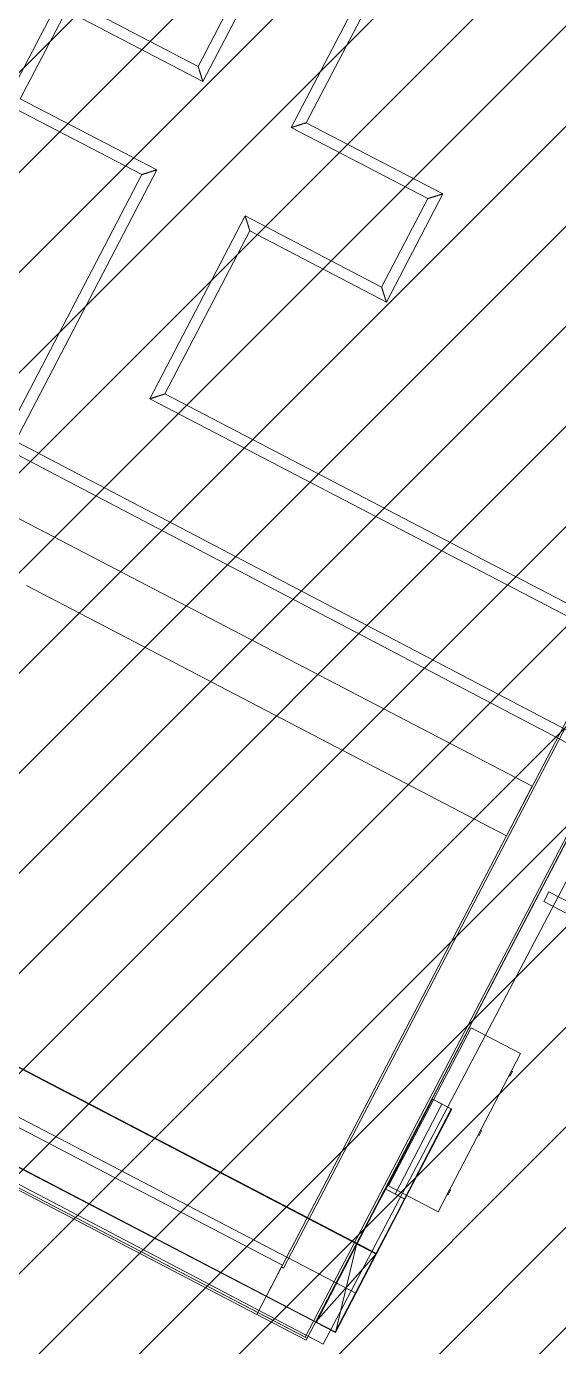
# Model space of a CAD drawing. Header units: metres. Extents: x -207 to 292, y -187 to 169.
# Drawn here: x -58.83 to -56.44, y -128.33 to -122.41 of the extents above; entities that cross this region are included whole.
import ezdxf

# ---------------------------------------------------------------- set-up
doc = ezdxf.new("R2010")
doc.units = ezdxf.units.M
for name, color, linetype, lineweight in [('A-FLOR', 7, 'Continuous', 9), ('A-FLOR-HRAL', 7, 'Continuous', 9), ('A-WALL', 7, 'Continuous', 9), ('E-CABL-TRAY', 7, 'Continuous', 9), ('E-CABL-TRAY-CNTR', 7, 'Continuous', 9), ('E-ELEC-EQPM', 7, 'Continuous', 9), ('EQUIPOS PIS', 7, 'Continuous', 9)]:
    doc.layers.add(name, color=color, linetype=linetype, lineweight=lineweight)
doc.layers.add('E-CABL-TRAY-ANNO', color=7, linetype='Continuous', lineweight=9, true_color=0x007f00)
doc.layers.add('PR10-ARQ-PL-001-Emplazamiento-C-1_dwg', color=7, linetype='Continuous', lineweight=9, true_color=0x767676)

# ---------------------------------------------------------------- blocks, each defined once
blk = doc.blocks.new('Railing - Railing-2188883-PLANTA EMPLAZAMIENTO ACTUALIZADO')
at = {"layer": 'A-FLOR-HRAL'}
for p, q in [((-56.9067, -121.4633), (-57.6377, -122.8657)), ((-56.9067, -121.4633), (-57.6377, -122.8657)), ((-57.5702, -122.8445), (-56.8623, -121.4864)), ((-57.5702, -122.8445), (-56.8623, -121.4864)), ((-56.9584, -123.1634), (-57.5702, -122.8445)), ((-56.9584, -123.1634), (-57.5702, -122.8445)), ((-57.6377, -122.8657), (-57.0258, -123.1847)), ((-57.6377, -122.8657), (-57.0258, -123.1847)), ((-57.0258, -123.1847), (-57.2324, -123.581)), ((-57.0258, -123.1847), (-57.2324, -123.581)), ((-57.2112, -123.6485), (-56.9584, -123.1634)), ((-57.2112, -123.6485), (-56.9584, -123.1634)), ((-57.8443, -123.2621), (-58.2716, -124.0819)), ((-57.8443, -123.2621), (-58.2716, -124.0819)), ((-57.2324, -123.581), (-57.8443, -123.2621)), ((-57.2324, -123.581), (-57.8443, -123.2621)), ((-58.2042, -124.0607), (-57.8231, -123.3295)), ((-58.2042, -124.0607), (-57.8231, -123.3295)), ((-57.8231, -123.3295), (-57.2112, -123.6485)), ((-57.8231, -123.3295), (-57.2112, -123.6485)), ((-58.2716, -124.0819), (-55.3908, -125.5836)), ((-58.2716, -124.0819), (-55.3908, -125.5836)), ((-55.3233, -125.5624), (-58.2042, -124.0607)), ((-55.3233, -125.5624), (-58.2042, -124.0607)), ((-56.4822, -126.2929), (-56.5053, -126.3373)), ((-56.4822, -126.2929), (-56.5053, -126.3373)), ((-56.4822, -126.2929), (-56.5053, -126.3373)), ((-56.4822, -126.2929), (-56.5053, -126.3373)), ((-55.9147, -126.5888), (-56.4822, -126.2929)), ((-55.9147, -126.5888), (-56.4822, -126.2929)), ((-56.5053, -126.3373), (-55.8935, -126.6562)), ((-56.5053, -126.3373), (-55.8935, -126.6562))]:
    blk.add_line(p, q, dxfattribs=at)
for points in [[(-57.5702, -122.8445), (-57.5702, -122.8445), (-57.5708, -122.8447), (-57.5727, -122.8453), (-57.5747, -122.8459), (-57.5767, -122.8465), (-57.5786, -122.8471), (-57.5806, -122.8477), (-57.5834, -122.8486), (-57.5864, -122.8496), (-57.589, -122.8504), (-57.591, -122.851), (-57.5931, -122.8517), (-57.5952, -122.8524), (-57.5974, -122.853), (-57.5996, -122.8537), (-57.6018, -122.8544), (-57.604, -122.8551), (-57.6062, -122.8558), (-57.6084, -122.8565), (-57.6105, -122.8572), (-57.6127, -122.8578), (-57.6148, -122.8585), (-57.6169, -122.8592), (-57.6189, -122.8598), (-57.6208, -122.8604), (-57.6227, -122.861), (-57.6251, -122.8618), (-57.6273, -122.8625), (-57.6293, -122.8631), (-57.6312, -122.8637), (-57.6332, -122.8643), (-57.6352, -122.8649), (-57.6371, -122.8655), (-57.6377, -122.8657), (-57.6377, -122.8657)], [(-57.6377, -122.8657), (-57.6377, -122.8657), (-57.6371, -122.8655), (-57.6352, -122.8649), (-57.6332, -122.8643), (-57.6312, -122.8637), (-57.6293, -122.8631), (-57.6273, -122.8625), (-57.6245, -122.8616), (-57.6215, -122.8606), (-57.6189, -122.8598), (-57.6169, -122.8592), (-57.6148, -122.8585), (-57.6127, -122.8578), (-57.6105, -122.8572), (-57.6084, -122.8565), (-57.6062, -122.8558), (-57.604, -122.8551), (-57.6018, -122.8544), (-57.5996, -122.8537), (-57.5974, -122.853), (-57.5952, -122.8524), (-57.5931, -122.8517), (-57.591, -122.851), (-57.589, -122.8504), (-57.5871, -122.8498), (-57.5852, -122.8492), (-57.5828, -122.8484), (-57.5806, -122.8477), (-57.5786, -122.8471), (-57.5767, -122.8465), (-57.5747, -122.8459), (-57.5727, -122.8453), (-57.5708, -122.8447), (-57.5702, -122.8445), (-57.5702, -122.8445)], [(-57.5702, -122.8445), (-57.5702, -122.8445), (-57.5708, -122.8447), (-57.5727, -122.8453), (-57.5747, -122.8459), (-57.5767, -122.8465), (-57.5786, -122.8471), (-57.5806, -122.8477), (-57.5834, -122.8486), (-57.5864, -122.8496), (-57.589, -122.8504), (-57.591, -122.851), (-57.5931, -122.8517), (-57.5952, -122.8524), (-57.5974, -122.853), (-57.5996, -122.8537), (-57.6018, -122.8544), (-57.604, -122.8551), (-57.6062, -122.8558), (-57.6084, -122.8565), (-57.6105, -122.8572), (-57.6127, -122.8578), (-57.6148, -122.8585), (-57.6169, -122.8592), (-57.6189, -122.8598), (-57.6208, -122.8604), (-57.6227, -122.861), (-57.6251, -122.8618), (-57.6273, -122.8625), (-57.6293, -122.8631), (-57.6312, -122.8637), (-57.6332, -122.8643), (-57.6352, -122.8649), (-57.6371, -122.8655), (-57.6377, -122.8657), (-57.6377, -122.8657)], [(-57.6377, -122.8657), (-57.6377, -122.8657), (-57.6371, -122.8655), (-57.6352, -122.8649), (-57.6332, -122.8643), (-57.6312, -122.8637), (-57.6293, -122.8631), (-57.6273, -122.8625), (-57.6245, -122.8616), (-57.6215, -122.8606), (-57.6189, -122.8598), (-57.6169, -122.8592), (-57.6148, -122.8585), (-57.6127, -122.8578), (-57.6105, -122.8572), (-57.6084, -122.8565), (-57.6062, -122.8558), (-57.604, -122.8551), (-57.6018, -122.8544), (-57.5996, -122.8537), (-57.5974, -122.853), (-57.5952, -122.8524), (-57.5931, -122.8517), (-57.591, -122.851), (-57.589, -122.8504), (-57.5871, -122.8498), (-57.5852, -122.8492), (-57.5828, -122.8484), (-57.5806, -122.8477), (-57.5786, -122.8471), (-57.5767, -122.8465), (-57.5747, -122.8459), (-57.5727, -122.8453), (-57.5708, -122.8447), (-57.5702, -122.8445), (-57.5702, -122.8445)], [(-56.9584, -123.1634), (-56.9584, -123.1634), (-56.9589, -123.1636), (-56.9609, -123.1642), (-56.9628, -123.1648), (-56.9649, -123.1655), (-56.9667, -123.1661), (-56.9687, -123.1667), (-56.9715, -123.1676), (-56.9746, -123.1685), (-56.9772, -123.1694), (-56.9792, -123.17), (-56.9813, -123.1706), (-56.9834, -123.1713), (-56.9855, -123.172), (-56.9877, -123.1727), (-56.9899, -123.1733), (-56.9921, -123.174), (-56.9943, -123.1747), (-56.9965, -123.1754), (-56.9987, -123.1761), (-57.0008, -123.1768), (-57.0029, -123.1775), (-57.005, -123.1781), (-57.007, -123.1787), (-57.009, -123.1794), (-57.0108, -123.1799), (-57.0132, -123.1807), (-57.0155, -123.1814), (-57.0175, -123.182), (-57.0193, -123.1826), (-57.0214, -123.1833), (-57.0233, -123.1839), (-57.0252, -123.1845), (-57.0258, -123.1847), (-57.0258, -123.1847)], [(-57.0258, -123.1847), (-57.0258, -123.1847), (-57.0252, -123.1845), (-57.0233, -123.1839), (-57.0214, -123.1833), (-57.0193, -123.1826), (-57.0175, -123.182), (-57.0155, -123.1814), (-57.0127, -123.1805), (-57.0096, -123.1796), (-57.007, -123.1787), (-57.005, -123.1781), (-57.0029, -123.1775), (-57.0008, -123.1768), (-56.9987, -123.1761), (-56.9965, -123.1754), (-56.9943, -123.1747), (-56.9921, -123.174), (-56.9899, -123.1733), (-56.9877, -123.1727), (-56.9855, -123.172), (-56.9834, -123.1713), (-56.9813, -123.1706), (-56.9792, -123.17), (-56.9772, -123.1694), (-56.9752, -123.1687), (-56.9734, -123.1681), (-56.9709, -123.1674), (-56.9687, -123.1667), (-56.9667, -123.1661), (-56.9649, -123.1655), (-56.9628, -123.1648), (-56.9609, -123.1642), (-56.9589, -123.1636), (-56.9584, -123.1634), (-56.9584, -123.1634)], [(-56.9584, -123.1634), (-56.9584, -123.1634), (-56.9589, -123.1636), (-56.9609, -123.1642), (-56.9628, -123.1648), (-56.9649, -123.1655), (-56.9667, -123.1661), (-56.9687, -123.1667), (-56.9715, -123.1676), (-56.9746, -123.1685), (-56.9772, -123.1694), (-56.9792, -123.17), (-56.9813, -123.1706), (-56.9834, -123.1713), (-56.9855, -123.172), (-56.9877, -123.1727), (-56.9899, -123.1733), (-56.9921, -123.174), (-56.9943, -123.1747), (-56.9965, -123.1754), (-56.9987, -123.1761), (-57.0008, -123.1768), (-57.0029, -123.1775), (-57.005, -123.1781), (-57.007, -123.1787), (-57.009, -123.1794), (-57.0108, -123.1799), (-57.0132, -123.1807), (-57.0155, -123.1814), (-57.0175, -123.182), (-57.0193, -123.1826), (-57.0214, -123.1833), (-57.0233, -123.1839), (-57.0252, -123.1845), (-57.0258, -123.1847), (-57.0258, -123.1847)], [(-57.0258, -123.1847), (-57.0258, -123.1847), (-57.0252, -123.1845), (-57.0233, -123.1839), (-57.0214, -123.1833), (-57.0193, -123.1826), (-57.0175, -123.182), (-57.0155, -123.1814), (-57.0127, -123.1805), (-57.0096, -123.1796), (-57.007, -123.1787), (-57.005, -123.1781), (-57.0029, -123.1775), (-57.0008, -123.1768), (-56.9987, -123.1761), (-56.9965, -123.1754), (-56.9943, -123.1747), (-56.9921, -123.174), (-56.9899, -123.1733), (-56.9877, -123.1727), (-56.9855, -123.172), (-56.9834, -123.1713), (-56.9813, -123.1706), (-56.9792, -123.17), (-56.9772, -123.1694), (-56.9752, -123.1687), (-56.9734, -123.1681), (-56.9709, -123.1674), (-56.9687, -123.1667), (-56.9667, -123.1661), (-56.9649, -123.1655), (-56.9628, -123.1648), (-56.9609, -123.1642), (-56.9589, -123.1636), (-56.9584, -123.1634), (-56.9584, -123.1634)], [(-57.8231, -123.3295), (-57.8231, -123.3295), (-57.8233, -123.329), (-57.8239, -123.3271), (-57.8245, -123.3251), (-57.8251, -123.3231), (-57.8257, -123.3212), (-57.8263, -123.3192), (-57.8272, -123.3164), (-57.8282, -123.3133), (-57.829, -123.3107), (-57.8296, -123.3087), (-57.8303, -123.3067), (-57.8309, -123.3046), (-57.8316, -123.3024), (-57.8323, -123.3002), (-57.833, -123.298), (-57.8337, -123.2958), (-57.8344, -123.2936), (-57.8351, -123.2914), (-57.8358, -123.2892), (-57.8364, -123.2871), (-57.8371, -123.285), (-57.8378, -123.2829), (-57.8384, -123.2809), (-57.839, -123.2789), (-57.8396, -123.2771), (-57.8403, -123.2747), (-57.841, -123.2725), (-57.8417, -123.2704), (-57.8423, -123.2686), (-57.8429, -123.2665), (-57.8435, -123.2646), (-57.8441, -123.2627), (-57.8443, -123.2621), (-57.8443, -123.2621)], [(-57.8443, -123.2621), (-57.8443, -123.2621), (-57.8441, -123.2627), (-57.8435, -123.2646), (-57.8429, -123.2665), (-57.8423, -123.2686), (-57.8417, -123.2704), (-57.841, -123.2725), (-57.8402, -123.2752), (-57.8392, -123.2783), (-57.8384, -123.2809), (-57.8378, -123.2829), (-57.8371, -123.285), (-57.8364, -123.2871), (-57.8358, -123.2892), (-57.8351, -123.2914), (-57.8344, -123.2936), (-57.8337, -123.2958), (-57.833, -123.298), (-57.8323, -123.3002), (-57.8316, -123.3024), (-57.8309, -123.3046), (-57.8303, -123.3067), (-57.8296, -123.3087), (-57.829, -123.3107), (-57.8284, -123.3127), (-57.8278, -123.3146), (-57.827, -123.317), (-57.8263, -123.3192), (-57.8257, -123.3212), (-57.8251, -123.3231), (-57.8245, -123.3251), (-57.8239, -123.3271), (-57.8233, -123.329), (-57.8231, -123.3295), (-57.8231, -123.3295)], [(-57.8231, -123.3295), (-57.8231, -123.3295), (-57.8233, -123.329), (-57.8239, -123.3271), (-57.8245, -123.3251), (-57.8251, -123.3231), (-57.8257, -123.3212), (-57.8263, -123.3192), (-57.8272, -123.3164), (-57.8282, -123.3133), (-57.829, -123.3107), (-57.8296, -123.3087), (-57.8303, -123.3067), (-57.8309, -123.3046), (-57.8316, -123.3024), (-57.8323, -123.3002), (-57.833, -123.298), (-57.8337, -123.2958), (-57.8344, -123.2936), (-57.8351, -123.2914), (-57.8358, -123.2892), (-57.8364, -123.2871), (-57.8371, -123.285), (-57.8378, -123.2829), (-57.8384, -123.2809), (-57.839, -123.2789), (-57.8396, -123.2771), (-57.8403, -123.2747), (-57.841, -123.2725), (-57.8417, -123.2704), (-57.8423, -123.2686), (-57.8429, -123.2665), (-57.8435, -123.2646), (-57.8441, -123.2627), (-57.8443, -123.2621), (-57.8443, -123.2621)], [(-57.8443, -123.2621), (-57.8443, -123.2621), (-57.8441, -123.2627), (-57.8435, -123.2646), (-57.8429, -123.2665), (-57.8423, -123.2686), (-57.8417, -123.2704), (-57.841, -123.2725), (-57.8402, -123.2752), (-57.8392, -123.2783), (-57.8384, -123.2809), (-57.8378, -123.2829), (-57.8371, -123.285), (-57.8364, -123.2871), (-57.8358, -123.2892), (-57.8351, -123.2914), (-57.8344, -123.2936), (-57.8337, -123.2958), (-57.833, -123.298), (-57.8323, -123.3002), (-57.8316, -123.3024), (-57.8309, -123.3046), (-57.8303, -123.3067), (-57.8296, -123.3087), (-57.829, -123.3107), (-57.8284, -123.3127), (-57.8278, -123.3146), (-57.827, -123.317), (-57.8263, -123.3192), (-57.8257, -123.3212), (-57.8251, -123.3231), (-57.8245, -123.3251), (-57.8239, -123.3271), (-57.8233, -123.329), (-57.8231, -123.3295), (-57.8231, -123.3295)], [(-57.2112, -123.6485), (-57.2112, -123.6485), (-57.2114, -123.6479), (-57.212, -123.646), (-57.2126, -123.6441), (-57.2133, -123.642), (-57.2138, -123.6401), (-57.2145, -123.6381), (-57.2153, -123.6353), (-57.2163, -123.6323), (-57.2171, -123.6297), (-57.2178, -123.6277), (-57.2184, -123.6256), (-57.2191, -123.6235), (-57.2198, -123.6214), (-57.2204, -123.6192), (-57.2211, -123.617), (-57.2218, -123.6148), (-57.2225, -123.6126), (-57.2232, -123.6104), (-57.2239, -123.6082), (-57.2246, -123.606), (-57.2252, -123.6039), (-57.2259, -123.6018), (-57.2265, -123.5998), (-57.2271, -123.5979), (-57.2277, -123.596), (-57.2285, -123.5936), (-57.2292, -123.5914), (-57.2298, -123.5894), (-57.2304, -123.5875), (-57.231, -123.5855), (-57.2317, -123.5835), (-57.2323, -123.5816), (-57.2324, -123.581), (-57.2324, -123.581)], [(-57.2324, -123.581), (-57.2324, -123.581), (-57.2323, -123.5816), (-57.2317, -123.5835), (-57.231, -123.5855), (-57.2304, -123.5875), (-57.2298, -123.5894), (-57.2292, -123.5914), (-57.2283, -123.5942), (-57.2273, -123.5972), (-57.2265, -123.5998), (-57.2259, -123.6018), (-57.2252, -123.6039), (-57.2246, -123.606), (-57.2239, -123.6082), (-57.2232, -123.6104), (-57.2225, -123.6126), (-57.2218, -123.6148), (-57.2211, -123.617), (-57.2204, -123.6192), (-57.2198, -123.6214), (-57.2191, -123.6235), (-57.2184, -123.6256), (-57.2178, -123.6277), (-57.2171, -123.6297), (-57.2165, -123.6316), (-57.2159, -123.6335), (-57.2152, -123.6359), (-57.2145, -123.6381), (-57.2138, -123.6401), (-57.2133, -123.642), (-57.2126, -123.6441), (-57.212, -123.646), (-57.2114, -123.6479), (-57.2112, -123.6485), (-57.2112, -123.6485)], [(-57.2112, -123.6485), (-57.2112, -123.6485), (-57.2114, -123.6479), (-57.212, -123.646), (-57.2126, -123.6441), (-57.2133, -123.642), (-57.2138, -123.6401), (-57.2145, -123.6381), (-57.2153, -123.6353), (-57.2163, -123.6323), (-57.2171, -123.6297), (-57.2178, -123.6277), (-57.2184, -123.6256), (-57.2191, -123.6235), (-57.2198, -123.6214), (-57.2204, -123.6192), (-57.2211, -123.617), (-57.2218, -123.6148), (-57.2225, -123.6126), (-57.2232, -123.6104), (-57.2239, -123.6082), (-57.2246, -123.606), (-57.2252, -123.6039), (-57.2259, -123.6018), (-57.2265, -123.5998), (-57.2271, -123.5979), (-57.2277, -123.596), (-57.2285, -123.5936), (-57.2292, -123.5914), (-57.2298, -123.5894), (-57.2304, -123.5875), (-57.231, -123.5855), (-57.2317, -123.5835), (-57.2323, -123.5816), (-57.2324, -123.581), (-57.2324, -123.581)], [(-57.2324, -123.581), (-57.2324, -123.581), (-57.2323, -123.5816), (-57.2317, -123.5835), (-57.231, -123.5855), (-57.2304, -123.5875), (-57.2298, -123.5894), (-57.2292, -123.5914), (-57.2283, -123.5942), (-57.2273, -123.5972), (-57.2265, -123.5998), (-57.2259, -123.6018), (-57.2252, -123.6039), (-57.2246, -123.606), (-57.2239, -123.6082), (-57.2232, -123.6104), (-57.2225, -123.6126), (-57.2218, -123.6148), (-57.2211, -123.617), (-57.2204, -123.6192), (-57.2198, -123.6214), (-57.2191, -123.6235), (-57.2184, -123.6256), (-57.2178, -123.6277), (-57.2171, -123.6297), (-57.2165, -123.6316), (-57.2159, -123.6335), (-57.2152, -123.6359), (-57.2145, -123.6381), (-57.2138, -123.6401), (-57.2133, -123.642), (-57.2126, -123.6441), (-57.212, -123.646), (-57.2114, -123.6479), (-57.2112, -123.6485), (-57.2112, -123.6485)], [(-58.2042, -124.0607), (-58.2042, -124.0607), (-58.2048, -124.0609), (-58.2067, -124.0615), (-58.2086, -124.0621), (-58.2107, -124.0627), (-58.2125, -124.0633), (-58.2146, -124.0639), (-58.2173, -124.0648), (-58.2204, -124.0658), (-58.223, -124.0666), (-58.225, -124.0672), (-58.2271, -124.0679), (-58.2292, -124.0685), (-58.2313, -124.0692), (-58.2335, -124.0699), (-58.2357, -124.0706), (-58.2379, -124.0713), (-58.2401, -124.072), (-58.2423, -124.0727), (-58.2445, -124.0734), (-58.2467, -124.074), (-58.2488, -124.0747), (-58.2508, -124.0753), (-58.2528, -124.076), (-58.2548, -124.0766), (-58.2567, -124.0772), (-58.2591, -124.0779), (-58.2613, -124.0786), (-58.2633, -124.0793), (-58.2652, -124.0799), (-58.2672, -124.0805), (-58.2692, -124.0811), (-58.2711, -124.0817), (-58.2716, -124.0819), (-58.2716, -124.0819)], [(-58.2716, -124.0819), (-58.2716, -124.0819), (-58.2711, -124.0817), (-58.2692, -124.0811), (-58.2672, -124.0805), (-58.2652, -124.0799), (-58.2633, -124.0793), (-58.2613, -124.0786), (-58.2585, -124.0778), (-58.2554, -124.0768), (-58.2528, -124.076), (-58.2508, -124.0753), (-58.2488, -124.0747), (-58.2467, -124.074), (-58.2445, -124.0734), (-58.2423, -124.0727), (-58.2401, -124.072), (-58.2379, -124.0713), (-58.2357, -124.0706), (-58.2335, -124.0699), (-58.2313, -124.0692), (-58.2292, -124.0685), (-58.2271, -124.0679), (-58.225, -124.0672), (-58.223, -124.0666), (-58.221, -124.066), (-58.2192, -124.0654), (-58.2168, -124.0646), (-58.2146, -124.0639), (-58.2125, -124.0633), (-58.2107, -124.0627), (-58.2086, -124.0621), (-58.2067, -124.0615), (-58.2048, -124.0609), (-58.2042, -124.0607), (-58.2042, -124.0607)], [(-58.2042, -124.0607), (-58.2042, -124.0607), (-58.2048, -124.0609), (-58.2067, -124.0615), (-58.2086, -124.0621), (-58.2107, -124.0627), (-58.2125, -124.0633), (-58.2146, -124.0639), (-58.2173, -124.0648), (-58.2204, -124.0658), (-58.223, -124.0666), (-58.225, -124.0672), (-58.2271, -124.0679), (-58.2292, -124.0685), (-58.2313, -124.0692), (-58.2335, -124.0699), (-58.2357, -124.0706), (-58.2379, -124.0713), (-58.2401, -124.072), (-58.2423, -124.0727), (-58.2445, -124.0734), (-58.2467, -124.074), (-58.2488, -124.0747), (-58.2508, -124.0753), (-58.2528, -124.076), (-58.2548, -124.0766), (-58.2567, -124.0772), (-58.2591, -124.0779), (-58.2613, -124.0786), (-58.2633, -124.0793), (-58.2652, -124.0799), (-58.2672, -124.0805), (-58.2692, -124.0811), (-58.2711, -124.0817), (-58.2716, -124.0819), (-58.2716, -124.0819)], [(-58.2716, -124.0819), (-58.2716, -124.0819), (-58.2711, -124.0817), (-58.2692, -124.0811), (-58.2672, -124.0805), (-58.2652, -124.0799), (-58.2633, -124.0793), (-58.2613, -124.0786), (-58.2585, -124.0778), (-58.2554, -124.0768), (-58.2528, -124.076), (-58.2508, -124.0753), (-58.2488, -124.0747), (-58.2467, -124.074), (-58.2445, -124.0734), (-58.2423, -124.0727), (-58.2401, -124.072), (-58.2379, -124.0713), (-58.2357, -124.0706), (-58.2335, -124.0699), (-58.2313, -124.0692), (-58.2292, -124.0685), (-58.2271, -124.0679), (-58.225, -124.0672), (-58.223, -124.0666), (-58.221, -124.066), (-58.2192, -124.0654), (-58.2168, -124.0646), (-58.2146, -124.0639), (-58.2125, -124.0633), (-58.2107, -124.0627), (-58.2086, -124.0621), (-58.2067, -124.0615), (-58.2048, -124.0609), (-58.2042, -124.0607), (-58.2042, -124.0607)]]:
    blk.add_open_spline(points, degree=3, knots=[0, 0, 0, 0, 0.083333, 0.125, 0.166667, 0.208333, 0.229167, 0.25, 0.291667, 0.333333, 0.354167, 0.375, 0.395833, 0.416667, 0.4375, 0.458333, 0.479167, 0.5, 0.520833, 0.541667, 0.5625, 0.583333, 0.604167, 0.625, 0.645833, 0.666667, 0.6875, 0.708333, 0.75, 0.770833, 0.791667, 0.833333, 0.875, 0.916667, 1, 1, 1, 1], dxfattribs=at)
blk = doc.blocks.new('Railing - Railing-2208864-PLANTA EMPLAZAMIENTO ACTUALIZADO')
at = {"layer": 'A-FLOR-HRAL'}
for p, q in [((-57.3635, -121.2646), (-58.0553, -122.5916)), ((-57.3635, -121.2646), (-58.0553, -122.5916)), ((-58.0341, -122.6591), (-57.3192, -121.2877)), ((-58.0341, -122.6591), (-57.3192, -121.2877)), ((-58.6671, -122.2727), (-58.92, -122.7578)), ((-58.6671, -122.2727), (-58.92, -122.7578)), ((-58.0553, -122.5916), (-58.6671, -122.2727)), ((-58.0553, -122.5916), (-58.6671, -122.2727)), ((-58.8525, -122.7365), (-58.6459, -122.3401)), ((-58.8525, -122.7365), (-58.6459, -122.3401)), ((-58.6459, -122.3401), (-58.0341, -122.6591)), ((-58.6459, -122.3401), (-58.0341, -122.6591)), ((-58.2407, -123.0555), (-58.8525, -122.7365)), ((-58.2407, -123.0555), (-58.8525, -122.7365)), ((-58.92, -122.7578), (-58.3081, -123.0767)), ((-58.92, -122.7578), (-58.3081, -123.0767)), ((-58.3081, -123.0767), (-58.9421, -124.2929)), ((-58.3081, -123.0767), (-58.9421, -124.2929)), ((-58.8747, -124.2718), (-58.2407, -123.0555)), ((-58.8747, -124.2718), (-58.2407, -123.0555)), ((-56.2231, -125.6625), (-58.8747, -124.2718)), ((-56.2231, -125.6625), (-58.8747, -124.2718)), ((-58.9421, -124.2929), (-56.2463, -125.7068)), ((-58.9421, -124.2929), (-56.2463, -125.7068))]:
    blk.add_line(p, q, dxfattribs=at)
for points in [[(-58.0553, -122.5916), (-58.0553, -122.5917), (-58.0551, -122.5922), (-58.0545, -122.5941), (-58.0539, -122.5961), (-58.0532, -122.5981), (-58.0527, -122.6), (-58.052, -122.602), (-58.0513, -122.6042), (-58.0506, -122.6066), (-58.05, -122.6085), (-58.0494, -122.6104), (-58.0487, -122.6125), (-58.0481, -122.6145), (-58.0474, -122.6166), (-58.0467, -122.6188), (-58.0461, -122.621), (-58.0454, -122.6232), (-58.0447, -122.6254), (-58.044, -122.6276), (-58.0433, -122.6298), (-58.0426, -122.632), (-58.0419, -122.6341), (-58.0413, -122.6362), (-58.0406, -122.6383), (-58.04, -122.6403), (-58.0394, -122.6422), (-58.0388, -122.6441), (-58.038, -122.6465), (-58.0373, -122.6487), (-58.0367, -122.6507), (-58.0361, -122.6526), (-58.0355, -122.6547), (-58.0348, -122.6566), (-58.0342, -122.6585), (-58.0341, -122.6591), (-58.0341, -122.6591)], [(-58.0341, -122.6591), (-58.0341, -122.6591), (-58.0342, -122.6585), (-58.0348, -122.6566), (-58.0355, -122.6547), (-58.0361, -122.6526), (-58.0367, -122.6507), (-58.0373, -122.6487), (-58.038, -122.6465), (-58.0388, -122.6441), (-58.0394, -122.6422), (-58.04, -122.6403), (-58.0406, -122.6383), (-58.0413, -122.6362), (-58.0419, -122.6341), (-58.0426, -122.632), (-58.0433, -122.6298), (-58.044, -122.6276), (-58.0447, -122.6254), (-58.0454, -122.6232), (-58.0461, -122.621), (-58.0467, -122.6188), (-58.0474, -122.6166), (-58.0481, -122.6145), (-58.0487, -122.6125), (-58.0494, -122.6104), (-58.05, -122.6085), (-58.0506, -122.6066), (-58.0513, -122.6042), (-58.052, -122.602), (-58.0527, -122.6), (-58.0532, -122.5981), (-58.0539, -122.5961), (-58.0545, -122.5941), (-58.0551, -122.5922), (-58.0553, -122.5917), (-58.0553, -122.5916)], [(-58.0553, -122.5916), (-58.0553, -122.5917), (-58.0551, -122.5922), (-58.0545, -122.5941), (-58.0539, -122.5961), (-58.0532, -122.5981), (-58.0527, -122.6), (-58.052, -122.602), (-58.0513, -122.6042), (-58.0506, -122.6066), (-58.05, -122.6085), (-58.0494, -122.6104), (-58.0487, -122.6125), (-58.0481, -122.6145), (-58.0474, -122.6166), (-58.0467, -122.6188), (-58.0461, -122.621), (-58.0454, -122.6232), (-58.0447, -122.6254), (-58.044, -122.6276), (-58.0433, -122.6298), (-58.0426, -122.632), (-58.0419, -122.6341), (-58.0413, -122.6362), (-58.0406, -122.6383), (-58.04, -122.6403), (-58.0394, -122.6422), (-58.0388, -122.6441), (-58.038, -122.6465), (-58.0373, -122.6487), (-58.0367, -122.6507), (-58.0361, -122.6526), (-58.0355, -122.6547), (-58.0348, -122.6566), (-58.0342, -122.6585), (-58.0341, -122.6591), (-58.0341, -122.6591)], [(-58.0341, -122.6591), (-58.0341, -122.6591), (-58.0342, -122.6585), (-58.0348, -122.6566), (-58.0355, -122.6547), (-58.0361, -122.6526), (-58.0367, -122.6507), (-58.0373, -122.6487), (-58.038, -122.6465), (-58.0388, -122.6441), (-58.0394, -122.6422), (-58.04, -122.6403), (-58.0406, -122.6383), (-58.0413, -122.6362), (-58.0419, -122.6341), (-58.0426, -122.632), (-58.0433, -122.6298), (-58.044, -122.6276), (-58.0447, -122.6254), (-58.0454, -122.6232), (-58.0461, -122.621), (-58.0467, -122.6188), (-58.0474, -122.6166), (-58.0481, -122.6145), (-58.0487, -122.6125), (-58.0494, -122.6104), (-58.05, -122.6085), (-58.0506, -122.6066), (-58.0513, -122.6042), (-58.052, -122.602), (-58.0527, -122.6), (-58.0532, -122.5981), (-58.0539, -122.5961), (-58.0545, -122.5941), (-58.0551, -122.5922), (-58.0553, -122.5917), (-58.0553, -122.5916)], [(-58.3081, -123.0767), (-58.3081, -123.0767), (-58.3076, -123.0765), (-58.3056, -123.0759), (-58.3037, -123.0753), (-58.3016, -123.0747), (-58.2998, -123.0741), (-58.2978, -123.0734), (-58.2956, -123.0727), (-58.2931, -123.072), (-58.2913, -123.0714), (-58.2893, -123.0708), (-58.2873, -123.0701), (-58.2852, -123.0695), (-58.2831, -123.0688), (-58.281, -123.0682), (-58.2788, -123.0675), (-58.2766, -123.0668), (-58.2744, -123.0661), (-58.2722, -123.0654), (-58.27, -123.0647), (-58.2678, -123.064), (-58.2657, -123.0633), (-58.2636, -123.0627), (-58.2615, -123.062), (-58.2595, -123.0614), (-58.2575, -123.0608), (-58.2557, -123.0602), (-58.2533, -123.0594), (-58.251, -123.0587), (-58.249, -123.0581), (-58.2472, -123.0575), (-58.2451, -123.0569), (-58.2432, -123.0562), (-58.2413, -123.0557), (-58.2407, -123.0555), (-58.2407, -123.0555)], [(-58.2407, -123.0555), (-58.2407, -123.0555), (-58.2413, -123.0557), (-58.2432, -123.0562), (-58.2451, -123.0569), (-58.2472, -123.0575), (-58.249, -123.0581), (-58.251, -123.0587), (-58.2533, -123.0594), (-58.2557, -123.0602), (-58.2575, -123.0608), (-58.2595, -123.0614), (-58.2615, -123.062), (-58.2636, -123.0627), (-58.2657, -123.0633), (-58.2678, -123.064), (-58.27, -123.0647), (-58.2722, -123.0654), (-58.2744, -123.0661), (-58.2766, -123.0668), (-58.2788, -123.0675), (-58.281, -123.0682), (-58.2831, -123.0688), (-58.2852, -123.0695), (-58.2873, -123.0701), (-58.2893, -123.0708), (-58.2913, -123.0714), (-58.2931, -123.072), (-58.2956, -123.0727), (-58.2978, -123.0734), (-58.2998, -123.0741), (-58.3016, -123.0747), (-58.3037, -123.0753), (-58.3056, -123.0759), (-58.3076, -123.0765), (-58.3081, -123.0767), (-58.3081, -123.0767)], [(-58.3081, -123.0767), (-58.3081, -123.0767), (-58.3076, -123.0765), (-58.3056, -123.0759), (-58.3037, -123.0753), (-58.3016, -123.0747), (-58.2998, -123.0741), (-58.2978, -123.0734), (-58.2956, -123.0727), (-58.2931, -123.072), (-58.2913, -123.0714), (-58.2893, -123.0708), (-58.2873, -123.0701), (-58.2852, -123.0695), (-58.2831, -123.0688), (-58.281, -123.0682), (-58.2788, -123.0675), (-58.2766, -123.0668), (-58.2744, -123.0661), (-58.2722, -123.0654), (-58.27, -123.0647), (-58.2678, -123.064), (-58.2657, -123.0633), (-58.2636, -123.0627), (-58.2615, -123.062), (-58.2595, -123.0614), (-58.2575, -123.0608), (-58.2557, -123.0602), (-58.2533, -123.0594), (-58.251, -123.0587), (-58.249, -123.0581), (-58.2472, -123.0575), (-58.2451, -123.0569), (-58.2432, -123.0562), (-58.2413, -123.0557), (-58.2407, -123.0555), (-58.2407, -123.0555)], [(-58.2407, -123.0555), (-58.2407, -123.0555), (-58.2413, -123.0557), (-58.2432, -123.0562), (-58.2451, -123.0569), (-58.2472, -123.0575), (-58.249, -123.0581), (-58.251, -123.0587), (-58.2533, -123.0594), (-58.2557, -123.0602), (-58.2575, -123.0608), (-58.2595, -123.0614), (-58.2615, -123.062), (-58.2636, -123.0627), (-58.2657, -123.0633), (-58.2678, -123.064), (-58.27, -123.0647), (-58.2722, -123.0654), (-58.2744, -123.0661), (-58.2766, -123.0668), (-58.2788, -123.0675), (-58.281, -123.0682), (-58.2831, -123.0688), (-58.2852, -123.0695), (-58.2873, -123.0701), (-58.2893, -123.0708), (-58.2913, -123.0714), (-58.2931, -123.072), (-58.2956, -123.0727), (-58.2978, -123.0734), (-58.2998, -123.0741), (-58.3016, -123.0747), (-58.3037, -123.0753), (-58.3056, -123.0759), (-58.3076, -123.0765), (-58.3081, -123.0767), (-58.3081, -123.0767)]]:
    blk.add_open_spline(points, degree=3, knots=[-1, -1, -1, -1, -0.916667, -0.875, -0.833333, -0.791667, -0.770833, -0.75, -0.708333, -0.6875, -0.666667, -0.645833, -0.625, -0.604167, -0.583333, -0.5625, -0.541667, -0.520833, -0.5, -0.479167, -0.458333, -0.4375, -0.416667, -0.395833, -0.375, -0.354167, -0.333333, -0.3125, -0.291667, -0.25, -0.229167, -0.208333, -0.166667, -0.125, -0.083333, 0, 0, 0, 0], dxfattribs=at)
blk = doc.blocks.new('M_Tablero con botones - 250x800x800-2214631-PLANTA EMPLAZAMIENTO ACTUALIZADO')
at = {"layer": 'E-ELEC-EQPM'}
for p, q in [((0.4, 0), (-0.4, 0)), ((-0.4, 0), (0.4, 0)), ((-0.4, 0), (-0.4, -0.25)), ((-0.4, 0), (-0.4, -0.25)), ((0.4, -0.25), (0.4, 0)), ((0.4, 0), (0.4, -0.25)), ((0.4, -0.25), (-0.4, -0.25)), ((-0.4, -0.25), (0.4, -0.25)), ((-0.312, -0.25), (-0.312, -0.255)), ((-0.288, -0.25), (-0.312, -0.25)), ((-0.288, -0.25), (-0.312, -0.25)), ((-0.312, -0.25), (-0.312, -0.255)), ((-0.288, -0.25), (-0.312, -0.25)), ((-0.288, -0.25), (-0.312, -0.25)), ((-0.312, -0.255), (-0.288, -0.255)), ((-0.312, -0.255), (-0.288, -0.255)), ((-0.312, -0.255), (-0.288, -0.255)), ((-0.312, -0.255), (-0.288, -0.255)), ((-0.288, -0.255), (-0.288, -0.25)), ((-0.288, -0.255), (-0.288, -0.25)), ((-0.012, -0.25), (-0.012, -0.255)), ((0.012, -0.25), (-0.012, -0.25)), ((0.012, -0.25), (-0.012, -0.25)), ((-0.012, -0.25), (-0.012, -0.255)), ((0.012, -0.25), (-0.012, -0.25)), ((0.012, -0.25), (-0.012, -0.25)), ((-0.012, -0.255), (0.012, -0.255)), ((-0.012, -0.255), (0.012, -0.255)), ((-0.012, -0.255), (0.012, -0.255)), ((-0.012, -0.255), (0.012, -0.255)), ((0.012, -0.255), (0.012, -0.25)), ((0.012, -0.255), (0.012, -0.25)), ((0.288, -0.25), (0.288, -0.255)), ((0.312, -0.25), (0.288, -0.25)), ((0.312, -0.25), (0.288, -0.25)), ((0.288, -0.25), (0.288, -0.255)), ((0.312, -0.25), (0.288, -0.25)), ((0.312, -0.25), (0.288, -0.25)), ((0.288, -0.255), (0.312, -0.255)), ((0.288, -0.255), (0.312, -0.255)), ((0.288, -0.255), (0.312, -0.255)), ((0.288, -0.255), (0.312, -0.255)), ((0.312, -0.255), (0.312, -0.25)), ((0.312, -0.255), (0.312, -0.25))]:
    blk.add_line(p, q, dxfattribs=at)
blk = doc.blocks.new('BPC_Curva 90_ Interior - Codo 90_ Interior-2215013-PLANTA EMPLAZAMIENTO ACTUALIZADO')
at = {"layer": 'E-CABL-TRAY'}
for p, q in [((-57.2165, -127.6256), (-57.2512, -127.6922)), ((-57.2512, -127.6922), (-57.2165, -127.6256)), ((-57.2142, -127.6268), (-57.2489, -127.6933)), ((-57.2142, -127.6268), (-57.2489, -127.6933)), ((-57.2165, -127.6256), (-57.2142, -127.6268)), ((-57.1278, -127.6719), (-57.2165, -127.6256)), ((-57.2142, -127.6268), (-57.1301, -127.6707)), ((-57.2512, -127.6922), (-57.5285, -128.2242)), ((-57.5251, -128.2231), (-57.2489, -127.6933)), ((-57.3436, -127.8695), (-57.2512, -127.6922)), ((-57.2489, -127.6933), (-57.3413, -127.8707)), ((-57.1301, -127.6707), (-57.1647, -127.7372)), ((-57.1301, -127.6707), (-57.1647, -127.7372)), ((-57.1278, -127.6719), (-57.1625, -127.7384)), ((-57.1278, -127.6719), (-57.1625, -127.7384)), ((-57.1301, -127.6707), (-57.1278, -127.6719)), ((-57.1647, -127.7372), (-57.4409, -128.267)), ((-57.4398, -128.2704), (-57.1625, -127.7384)), ((-57.2572, -127.9146), (-57.1647, -127.7372)), ((-57.1625, -127.7384), (-57.2549, -127.9157)), ((-57.3436, -127.8695), (-57.5285, -128.2242)), ((-57.5251, -128.2231), (-57.3413, -127.8707)), ((-57.3436, -127.8695), (-57.3413, -127.8707)), ((-57.3413, -127.8707), (-57.3436, -127.8695)), ((-57.2572, -127.9146), (-57.4409, -128.267)), ((-57.4398, -128.2704), (-57.2549, -127.9157)), ((-57.2572, -127.9146), (-57.2549, -127.9157)), ((-57.2549, -127.9157), (-57.2572, -127.9146)), ((-57.5285, -128.2242), (-57.4398, -128.2704)), ((-57.5251, -128.2231), (-57.4409, -128.267)), ((-57.4409, -128.267), (-57.5251, -128.2231))]:
    blk.add_line(p, q, dxfattribs=at)
blk = doc.blocks.new('YADRAN_LASQUEMAS_ARQ_MO_003_ESTANQUE CABECERA_rvt-1-PLANTA EMPLAZAMIENTO ACTUALIZADO')
at = {"layer": 'A-FLOR'}
for p, q in [((-53.9044, -120.7526), (-57.6721, -127.9806)), ((-57.6721, -127.9806), (-53.9044, -120.7526)), ((-53.6959, -120.8501), (-57.5745, -128.2908)), ((-57.5656, -128.2955), (-53.6916, -120.8636)), ((-53.6916, -120.8636), (-57.5656, -128.2955)), ((-67.2008, -123.273), (-57.5656, -128.2955)), ((-57.5656, -128.2955), (-67.2008, -123.273)), ((-57.5745, -128.2908), (-67.1919, -123.2776)), ((-66.9791, -123.3885), (-57.7873, -128.1799)), ((-57.6721, -127.9806), (-57.681, -127.976)), ((-57.681, -127.976), (-57.6721, -127.9806))]:
    blk.add_line(p, q, dxfattribs=at)
at = {"layer": 'A-WALL'}
for p, q in [((-53.9133, -120.748), (-57.7873, -128.1799)), ((-57.5745, -128.2908), (-53.7005, -120.8589)), ((-57.5703, -128.3043), (-53.6916, -120.8636)), ((-56.5572, -125.82), (-65.749, -121.0286)), ((-65.749, -121.0286), (-56.5572, -125.82)), ((-57.6764, -127.9671), (-54.8669, -122.5773)), ((-54.6452, -122.6929), (-57.5703, -128.3043)), ((-57.6764, -127.9671), (-66.8682, -123.1757)), ((-66.9837, -123.3974), (-57.792, -128.1888)), ((-57.792, -128.1888), (-66.9837, -123.3974)), ((-56.6728, -126.0417), (-58.8252, -124.9197)), ((-58.8252, -124.9197), (-56.6728, -126.0417)), ((-62.164, -125.6278), (-57.6764, -127.9671)), ((-56.5572, -125.82), (-56.6728, -126.0417)), ((-57.681, -127.976), (-57.792, -128.1888)), ((-57.681, -127.976), (-57.6764, -127.9671)), ((-57.7873, -128.1799), (-57.792, -128.1888)), ((-57.7873, -128.1799), (-57.5745, -128.2908)), ((-57.5703, -128.3043), (-57.792, -128.1888)), ((-57.792, -128.1888), (-57.5703, -128.3043))]:
    blk.add_line(p, q, dxfattribs=at)
at = {"layer": 'E-CABL-TRAY'}
for p, q in [((-57.2561, -127.918), (-66.7692, -122.9591)), ((-57.2561, -127.918), (-66.7692, -122.9591)), ((-57.2549, -127.9157), (-66.7681, -122.9568)), ((-57.2549, -127.9157), (-66.7681, -122.9568)), ((-57.4398, -128.2704), (-66.953, -123.3115)), ((-57.4398, -128.2704), (-66.953, -123.3115)), ((-57.4386, -128.2682), (-66.9518, -123.3093)), ((-57.4386, -128.2682), (-66.9518, -123.3093)), ((-57.2165, -127.6256), (-57.0062, -127.2222)), ((-57.2165, -127.6256), (-57.0062, -127.2222)), ((-57.2142, -127.6268), (-57.0039, -127.2234)), ((-57.2142, -127.6268), (-57.0039, -127.2234)), ((-56.9175, -127.2684), (-57.0062, -127.2222)), ((-57.0062, -127.2222), (-57.0039, -127.2234)), ((-57.0039, -127.2234), (-56.9198, -127.2672)), ((-57.1301, -127.6707), (-56.9198, -127.2672)), ((-57.1301, -127.6707), (-56.9198, -127.2672)), ((-57.1278, -127.6719), (-56.9175, -127.2684)), ((-57.1278, -127.6719), (-56.9175, -127.2684)), ((-56.9198, -127.2672), (-56.9175, -127.2684)), ((-57.2142, -127.6268), (-57.2165, -127.6256)), ((-57.2165, -127.6256), (-57.1278, -127.6719)), ((-57.1301, -127.6707), (-57.2142, -127.6268)), ((-57.1278, -127.6719), (-57.1301, -127.6707)), ((-57.4398, -128.2704), (-57.2549, -127.9157)), ((-57.2561, -127.918), (-57.4386, -128.2682)), ((-57.2549, -127.9157), (-57.2561, -127.918)), ((-57.4386, -128.2682), (-57.4398, -128.2704))]:
    blk.add_line(p, q, dxfattribs=at)
at = {"layer": 'E-CABL-TRAY-ANNO'}
for p, q in [((-57.5285, -128.2242), (-57.3436, -127.8695)), ((-57.3436, -127.8695), (-57.4398, -128.2704)), ((-57.3436, -127.8695), (-57.2549, -127.9157)), ((-57.2549, -127.9157), (-57.5285, -128.2242)), ((-57.2549, -127.9157), (-57.4398, -128.2704)), ((-57.4398, -128.2704), (-57.5285, -128.2242))]:
    blk.add_line(p, q, dxfattribs=at)
at = {"layer": 'E-CABL-TRAY-CNTR'}
for p, q in [((-57.3474, -128.0931), (-66.8605, -123.1342)), ((-57.1721, -127.6488), (-56.9618, -127.2453))]:
    blk.add_line(p, q, dxfattribs=at)
at = {"layer": 'A-FLOR-HRAL', "lineweight": 9}
for name in ['Railing - Railing-2208864-PLANTA EMPLAZAMIENTO ACTUALIZADO', 'Railing - Railing-2188883-PLANTA EMPLAZAMIENTO ACTUALIZADO']:
    blk.add_blockref(name, (0, 0), dxfattribs=at)
at = {"layer": 'E-CABL-TRAY', "lineweight": 9}
blk.add_blockref('BPC_Curva 90_ Interior - Codo 90_ Interior-2215013-PLANTA EMPLAZAMIENTO ACTUALIZADO', (0, 0), dxfattribs=at)
at = {"layer": 'E-ELEC-EQPM', "lineweight": 9, "rotation": 62.46835199359643}
blk.add_blockref('M_Tablero con botones - 250x800x800-2214631-PLANTA EMPLAZAMIENTO ACTUALIZADO', (-57.016, -127.2579), dxfattribs=at)
blk = doc.blocks.new('PR10-ARQ-PL-001-Emplazamiento-C-1_dwg-674643-PLANTA EMPLAZAMIENTO ACTUALIZADO')
at = {"lineweight": 9, "true_color": 0x0000ff}
h = blk.add_hatch(dxfattribs=at)
h.set_pattern_fill('FP_4', color=5, style=0, pattern_type=2)
h.set_pattern_definition([(45, (0, 0), (-0.2245064, 0.2245064), [])])
h.paths.add_polyline_path([(-53.8168, -136.9334), (-51.1945, -131.9029), (-52.521, -131.2354), (-51.2911, -128.657), (-53.7658, -127.4636), (-47.7694, -115.9256), (-49.3712, -115.0845), (-48.2318, -112.8217), (-60.8341, -106.2047), (-61.9735, -108.4675), (-63.2229, -107.8115), (-67.3105, -115.9296), (-67.198, -115.9878), (-71.3128, -123.8816), (-68.5743, -125.3091), (-70.1859, -128.4007), (-58.3025, -134.5952)])
at = {"layer": 'EQUIPOS PIS', "flags": 128}
blk.add_lwpolyline([(-50.807, -122.8533), (-51.4883, -124.1509), (-54.519, -122.6562), (-57.4939, -128.3215), (-67.2175, -123.2155), (-65.1907, -119.3558), (-67.2268, -118.2866), (-66.2712, -116.4669), (-67.3105, -115.9296), (-63.2229, -107.8115), (-61.9395, -108.4853)], dxfattribs=at)

msp = doc.modelspace()

# ---------------------------------------------------------------- block references
at = {"lineweight": 5}
msp.add_blockref('YADRAN_LASQUEMAS_ARQ_MO_003_ESTANQUE CABECERA_rvt-1-PLANTA EMPLAZAMIENTO ACTUALIZADO', (0, 0), dxfattribs=at)
at = {"layer": 'PR10-ARQ-PL-001-Emplazamiento-C-1_dwg', "color": 7}
msp.add_blockref('PR10-ARQ-PL-001-Emplazamiento-C-1_dwg-674643-PLANTA EMPLAZAMIENTO ACTUALIZADO', (0, 0), dxfattribs=at)

doc.saveas('drawing.dxf')
